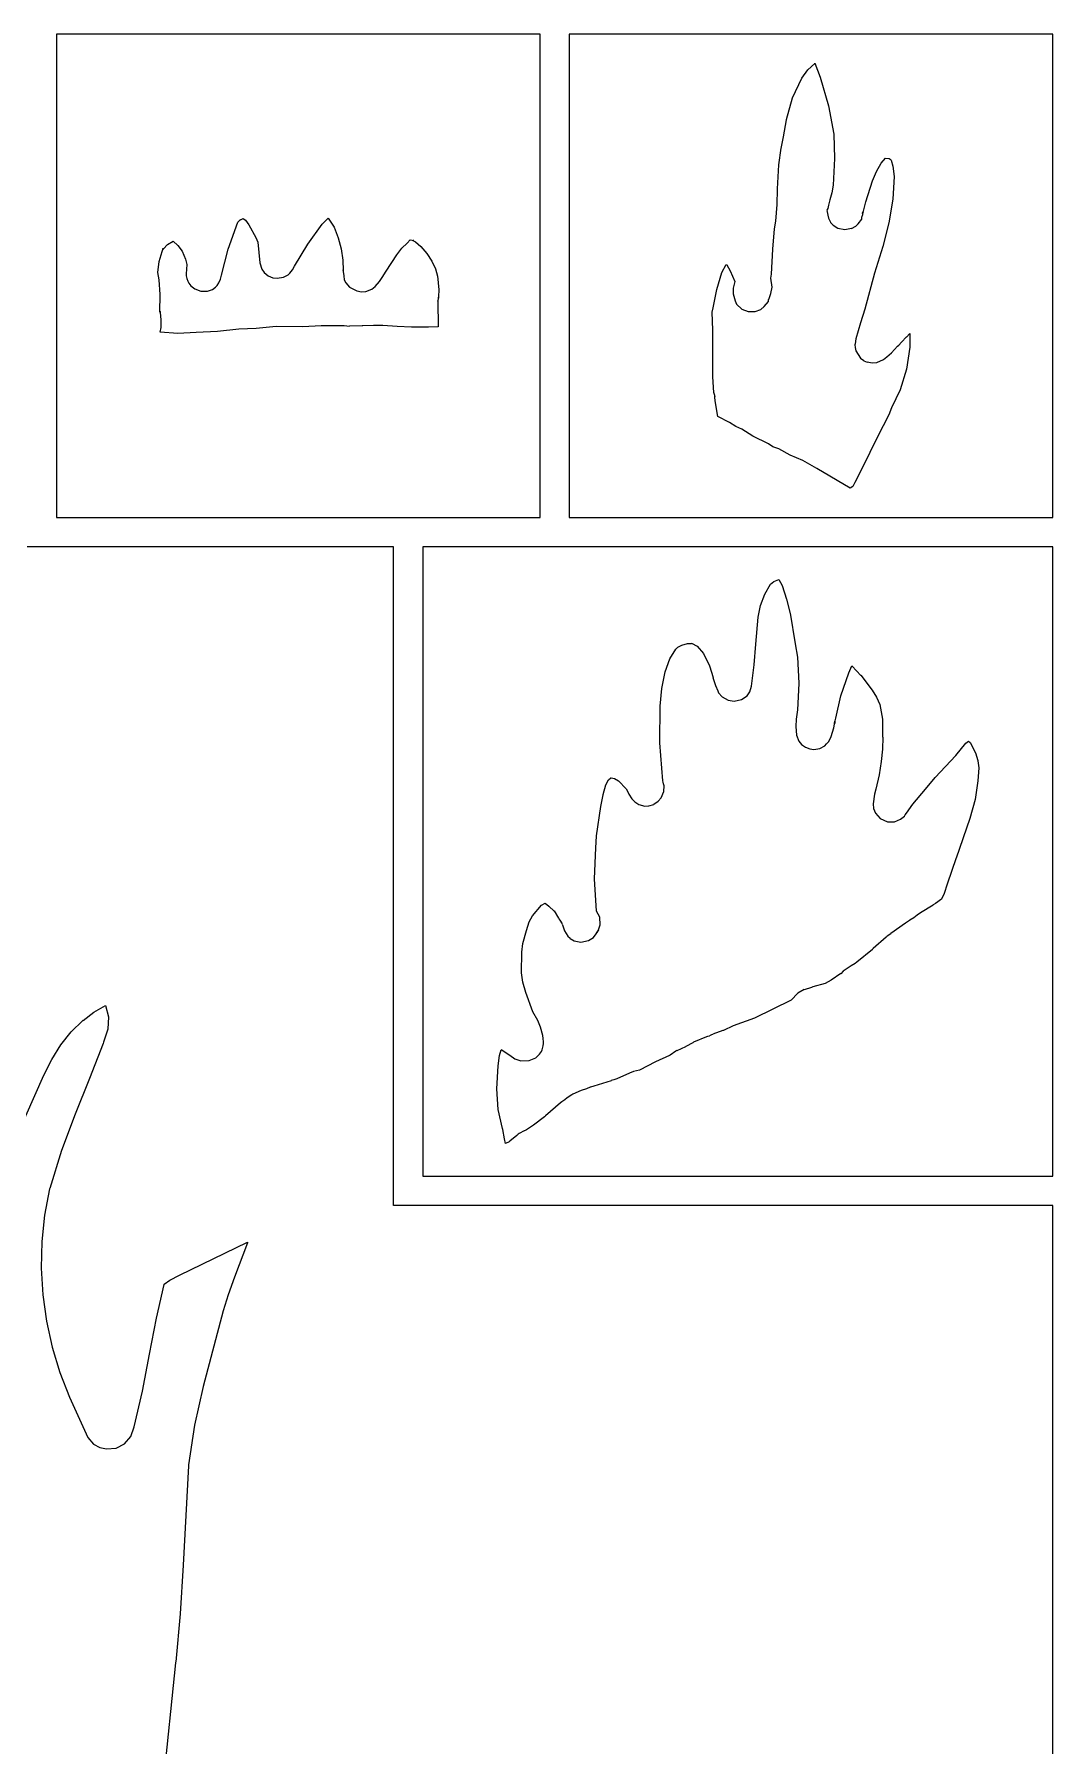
# Model space of a CAD drawing. Extents: x -1 to 318, y 295 to 2998.
# Drawn here: x 178.9 to 318, y 2764.2 to 2998 of the extents above; entities that cross this region are included whole.
import ezdxf

# ---------------------------------------------------------------- set-up
doc = ezdxf.new("R2010")
doc.units = 0

msp = doc.modelspace()

# ---------------------------------------------------------------- linework, layer by layer
at = {"layer": 'Layer 1'}
for p, q in [((247.999, 2998), (181.999, 2998)), ((181.999, 2998), (181.999, 2932)), ((247.999, 2932), (247.999, 2998)), ((317.999, 2998), (251.999, 2998)), ((251.999, 2998), (251.999, 2932)), ((317.999, 2932), (317.999, 2998)), ((283.722, 2992.02), (284.547764, 2993.13125)), ((284.547, 2993.13), (285.532307, 2994.003124)), ((285.533, 2994.03), (285.533, 2994.03)), ((285.533, 2994.03), (286.24076, 2992.15146)), ((285.533, 2994), (285.533265, 2994.026458)), ((282.485, 2989.32), (283.72166, 2992.01875)), ((286.241, 2992.15), (287.39749, 2988.23417)), ((281.629, 2986.33), (282.485191, 2989.31979)), ((287.397, 2988.23), (288.128307, 2984.36709)), ((281.245, 2984), (281.628645, 2986.32833)), ((280.901, 2982.41), (281.244958, 2983.9975)), ((288.129, 2984.37), (288.220017, 2981.0098)), ((280.624, 2980.14), (280.901018, 2982.41541)), ((288.22, 2981.01), (288.040613, 2977.38521)), ((294.591, 2980.4), (295.167182, 2981.087916)), ((295.167, 2981.09), (295.679127, 2981.037083)), ((295.679, 2981.04), (295.679, 2981.04)), ((295.679, 2981.04), (295.959617, 2980.828334)), ((295.96, 2980.82), (296.186483, 2979.973334)), ((280.43, 2976.86), (280.623939, 2980.14083)), ((293.396, 2977.99), (293.92678, 2979.23354)), ((293.927, 2979.24), (294.590521, 2980.40417)), ((296.331, 2978.55), (296.173467, 2975.45438)), ((296.187, 2979.98), (296.331039, 2978.55125)), ((280.362, 2974.74), (280.430262, 2976.85666)), ((287.856, 2976.33), (287.564959, 2975.377501)), ((288.04, 2977.38), (287.855586, 2976.32167)), ((292.499, 2975.11), (293.395936, 2977.99395)), ((280.187, 2972.46), (280.362154, 2974.73541)), ((287.155, 2973.94), (287.393125, 2972.88167)), ((287.275, 2974.21), (287.155144, 2973.945417)), ((287.361, 2974.63), (287.275275, 2974.206667)), ((287.565, 2975.37), (287.361007, 2974.629168)), ((292.109, 2973.65), (292.49926, 2975.10521)), ((296.173, 2975.45), (295.608089, 2972.24855)), ((205.444, 2968.65), (206.73173, 2972.3277)), ((206.732, 2972.33), (207.088129, 2972.673958)), ((207.088, 2972.67), (207.451802, 2972.82875)), ((207.452, 2972.83), (207.775056, 2972.591875)), ((207.775, 2972.6), (208.259187, 2971.965001)), ((208.259, 2971.96), (209.198534, 2970.24021)), ((216.282, 2969.34), (218.26055, 2972.03875)), ((218.26, 2972.04), (219.086822, 2972.886666)), ((219.086, 2972.89), (219.876045, 2971.64646)), ((219.087, 2972.89), (219.086, 2972.89)), ((219.876, 2971.64), (220.445118, 2970.21125)), ((280.016, 2971.4), (280.186391, 2972.45833)), ((287.393, 2972.89), (287.648852, 2972.307917)), ((287.649, 2972.3), (288.014125, 2971.903125)), ((288.014, 2971.91), (288.672018, 2971.513126)), ((288.672, 2971.51), (289.622118, 2971.324792)), ((289.622, 2971.33), (290.523963, 2971.48875)), ((290.524, 2971.48), (291.099733, 2971.7975)), ((291.1, 2971.8), (291.424908, 2972.091041)), ((291.425, 2972.09), (291.911304, 2972.751457)), ((291.911, 2972.75), (291.947777, 2972.988125)), ((291.948, 2972.99), (292.051187, 2973.386875)), ((292.022, 2973.5), (292.027292, 2973.526458)), ((292.079, 2973.55), (292.022644, 2973.497083)), ((292.028, 2973.52), (292.090442, 2973.731666)), ((292.051, 2973.39), (292.082221, 2973.54875)), ((292.09, 2973.6), (292.079152, 2973.547083)), ((292.08, 2973.55), (292.086615, 2973.576458)), ((292.082, 2973.55), (292.08, 2973.55)), ((292.086, 2973.57), (292.089175, 2973.596458)), ((292.09, 2973.73), (292.10905, 2973.650625)), ((295.608, 2972.25), (294.813722, 2968.99563)), ((196.588, 2968.68), (197.147064, 2969.262083)), ((197.147, 2969.26), (197.908205, 2969.736249)), ((197.908, 2969.74), (198.55226, 2969.131459)), ((198.552, 2969.13), (199.119531, 2968.362709)), ((209.199, 2970.24), (209.460408, 2969.578542)), ((209.46, 2969.58), (209.741516, 2966.77542)), ((214.496, 2966.32), (216.28194, 2969.33625)), ((220.446, 2970.21), (220.834937, 2968.67542)), ((229.125, 2968.76), (229.842285, 2969.474374)), ((229.842, 2969.47), (230.258983, 2969.893333)), ((230.259, 2969.9), (230.75721, 2969.820625)), ((230.757, 2969.82), (230.647, 2969.82)), ((230.647, 2969.82), (230.999425, 2969.634792)), ((230.999, 2969.63), (231.720253, 2968.995001)), ((279.786, 2968.65), (280.016452, 2971.40166)), ((195.816, 2965.45), (196.012321, 2966.95812)), ((196.013, 2966.96), (196.528937, 2968.75916)), ((196.49, 2968.57), (196.587631, 2968.675833)), ((196.529, 2968.76), (196.490371, 2968.574792)), ((199.12, 2968.36), (199.605774, 2967.27521)), ((199.605, 2967.28), (199.774333, 2966.539168)), ((204.508, 2965.08), (205.444359, 2968.65187)), ((220.835, 2968.68), (221.083973, 2967.11896)), ((221.083, 2967.12), (221.083, 2967.12)), ((221.083, 2967.12), (221.131683, 2965.74417)), ((226.988, 2965.64), (228.4485, 2967.8625)), ((228.449, 2967.86), (229.124745, 2968.759582)), ((231.721, 2969), (232.556289, 2968.047501)), ((232.556, 2968.04), (233.229628, 2966.98167)), ((233.229, 2966.99), (233.719008, 2965.95813)), ((279.596, 2965.24), (279.786235, 2968.65312)), ((294.814, 2969), (293.66886, 2965.34875)), ((195.988, 2964.45), (195.816815, 2965.45542)), ((196.152, 2962.46), (195.987165, 2964.44437)), ((199.683, 2965.27), (199.683, 2965.27)), ((199.683, 2965.27), (199.69914, 2965.005417)), ((199.775, 2966.54), (199.68319, 2965.27)), ((199.699, 2965), (199.765675, 2964.629584)), ((199.766, 2964.63), (199.895117, 2964.286042)), ((204.147, 2964.02), (204.373748, 2964.522708)), ((204.373, 2964.53), (204.470631, 2964.900416)), ((204.471, 2964.9), (204.51254, 2965.085208)), ((204.513, 2965.08), (204.508, 2965.08)), ((209.742, 2966.77), (209.741, 2966.77)), ((209.741, 2966.77), (210.012991, 2965.923334)), ((210.013, 2965.93), (210.356429, 2965.453751)), ((210.357, 2965.45), (210.892781, 2965.000209)), ((210.893, 2965), (211.52747, 2964.735417)), ((211.527, 2964.74), (212.111199, 2964.660625)), ((212.111, 2964.66), (212.959518, 2964.81875)), ((212.96, 2964.82), (213.626749, 2965.1375)), ((213.626, 2965.13), (213.823379, 2965.341666)), ((213.824, 2965.35), (214.197062, 2965.799791)), ((214.197, 2965.8), (214.495714, 2966.329166)), ((221.132, 2965.74), (221.126708, 2965.819375)), ((221.127, 2965.82), (221.135202, 2965.608334)), ((221.135, 2965.61), (221.194531, 2965.001459)), ((221.195, 2965), (221.277021, 2964.444376)), ((221.277, 2964.45), (221.501631, 2964.026667)), ((226.09, 2964.23), (226.440837, 2964.785624)), ((226.441, 2964.79), (226.988158, 2965.636666)), ((233.719, 2965.95), (234.00422, 2964.971043)), ((234.005, 2964.98), (234.181212, 2963.10146)), ((272.128, 2963.15), (272.830468, 2965.45187)), ((272.83, 2965.45), (273.392239, 2966.56125)), ((273.393, 2966.56), (273.485339, 2966.507083)), ((273.485, 2966.51), (273.961514, 2965.663334)), ((273.961, 2965.66), (274.593618, 2964.20479)), ((279.672, 2963.47), (279.506636, 2964.68708)), ((279.507, 2964.68), (279.5959, 2965.235624)), ((293.669, 2965.35), (292.34307, 2960.45521)), ((293.669, 2965.35), (293.669, 2965.35)), ((196.101, 2960.05), (196.153123, 2962.45771)), ((196.153, 2962.46), (196.152, 2962.46)), ((199.895, 2964.29), (200.044489, 2963.998959)), ((200.045, 2964), (200.329162, 2963.629584)), ((200.329, 2963.63), (200.859753, 2963.206667)), ((200.86, 2963.2), (201.692378, 2962.8825)), ((201.692, 2962.89), (202.596874, 2962.916458)), ((202.597, 2962.91), (203.26613, 2963.148125)), ((203.266, 2963.15), (203.671341, 2963.441041)), ((203.671, 2963.44), (203.908066, 2963.678125)), ((203.908, 2963.68), (204.146389, 2964.023958)), ((221.501, 2964.02), (222.00556, 2963.464376)), ((222.006, 2963.47), (222.999774, 2962.940834)), ((223, 2962.94), (223.61198, 2962.834167)), ((223.612, 2962.83), (224.195935, 2962.856458)), ((224.196, 2962.86), (225.032611, 2963.1775)), ((225.032, 2963.18), (225.494491, 2963.550416)), ((225.495, 2963.55), (226.090841, 2964.237916)), ((234.138, 2962.17), (234.122919, 2961.958334)), ((234.181, 2963.1), (234.138138, 2962.17396)), ((271.616, 2960.64), (272.127439, 2963.15354)), ((274.594, 2964.21), (274.377571, 2963.310418)), ((274.378, 2963.31), (274.383292, 2962.542709)), ((274.383, 2962.54), (274.625623, 2961.587501)), ((279.269, 2961.88), (279.53226, 2962.594374)), ((279.532, 2962.59), (279.672229, 2963.463124)), ((196.122, 2960.13), (196.100569, 2960.050625)), ((196.171, 2959.97), (196.122052, 2960.12875)), ((196.292, 2959), (196.170821, 2959.978957)), ((234.033, 2961.62), (234.039879, 2961.593542)), ((234.154, 2962.07), (234.033086, 2961.620209)), ((234.04, 2961.59), (234.035, 2961.59)), ((234.035, 2961.59), (234.035, 2961.54)), ((234.035, 2961.54), (234.046377, 2961.566458)), ((234.053, 2961.54), (234.036, 2961.54)), ((234.036, 2961.54), (234.072512, 2958.02105)), ((234.046, 2961.56), (234.052085, 2961.533542)), ((234.123, 2961.96), (234.138081, 2962.012917)), ((234.138, 2962.01), (234.15414, 2962.062917)), ((271.493, 2960.03), (271.61656, 2960.638541)), ((271.613, 2957.59), (271.493144, 2960.02416)), ((274.626, 2961.59), (274.812266, 2961.140209)), ((274.812, 2961.14), (275.571882, 2960.452084)), ((275.572, 2960.45), (276.402791, 2960.1325)), ((276.403, 2960.13), (277.383, 2960.13)), ((277.383, 2960.13), (278.142618, 2960.421041)), ((278.143, 2960.42), (278.596231, 2960.790416)), ((278.596, 2960.8), (279.171203, 2961.514374)), ((279.171, 2961.51), (279.212275, 2961.774583)), ((279.212, 2961.77), (279.268356, 2961.875833)), ((292.343, 2960.45), (291.742397, 2958.59792)), ((196.159, 2957.3), (196.273829, 2957.934999)), ((196.274, 2957.94), (196.291992, 2958.99833)), ((206.885, 2957.73), (203.94337, 2957.386042)), ((209.256, 2957.81), (206.88534, 2957.730625)), ((211.973, 2958.1), (209.25573, 2957.808959)), ((215.602, 2958.04), (211.97271, 2958.092917)), ((218.11, 2958.15), (215.60228, 2958.044167)), ((221.247, 2958.15), (218.11, 2958.15)), ((221.985, 2958.1), (221.246549, 2958.152917)), ((223.695, 2958.18), (221.98553, 2958.100625)), ((223.786, 2958.18), (223.695, 2958.18)), ((225.265, 2958.2), (223.78598, 2958.173542)), ((226.53, 2958.23), (225.26582, 2958.203542)), ((228.507, 2958.07), (226.53004, 2958.22875)), ((230.46, 2957.99), (228.50711, 2958.069375)), ((232.791, 2957.99), (230.46, 2957.99)), ((234.073, 2958.02), (232.79162, 2957.993542)), ((271.584, 2951.19), (271.61231, 2957.59291)), ((291.743, 2958.6), (291.110647, 2956.3775)), ((198.562, 2957.12), (196.15906, 2957.305208)), ((201.04, 2957.25), (198.56244, 2957.117708)), ((203.943, 2957.38), (201.03947, 2957.247708)), ((290.991, 2955.58), (291.009256, 2955.209584)), ((291.008, 2955.69), (290.991331, 2955.584167)), ((291.11, 2956.38), (291.007606, 2955.692084)), ((291.01, 2955.21), (291.11795, 2954.733751)), ((295.986, 2954.47), (296.814356, 2955.39604)), ((296.814, 2955.4), (296.798919, 2955.373542)), ((296.799, 2955.37), (296.96447, 2955.52875)), ((296.964, 2955.53), (297.33812, 2955.926874)), ((297.338, 2955.93), (298.034594, 2956.644374)), ((298.035, 2956.64), (298.503206, 2957.142708)), ((298.474, 2955.24), (298.049477, 2952.25021)), ((298.503, 2957.14), (298.474055, 2955.235)), ((291.118, 2954.74), (291.750618, 2953.761043)), ((291.75, 2953.76), (292.210374, 2953.416042)), ((292.211, 2953.41), (292.654441, 2953.224792)), ((292.654, 2953.23), (293.325247, 2953.097708)), ((293.325, 2953.1), (293.990506, 2953.179375)), ((293.991, 2953.18), (293.996, 2953.18)), ((293.996, 2953.18), (294.904393, 2953.550416)), ((294.904, 2953.55), (295.364507, 2953.920416)), ((295.364, 2953.92), (295.985109, 2954.475624)), ((271.743, 2949.05), (271.583986, 2951.19312)), ((298.05, 2952.25), (297.185713, 2949.44542)), ((271.858, 2948.65), (271.7437, 2949.046875)), ((271.885, 2948.47), (271.858012, 2948.655208)), ((271.878, 2948.47), (271.874825, 2948.522917)), ((271.875, 2948.52), (271.885054, 2948.467083)), ((271.88, 2948.44), (271.877354, 2948.466458)), ((271.878, 2948.47), (271.878, 2948.47)), ((271.924, 2947.94), (271.87955, 2948.442708)), ((297.185, 2949.44), (296.00522, 2946.97938)), ((272.258, 2945.77), (271.924096, 2947.93958)), ((273.883, 2944.97), (272.25793, 2945.763749)), ((295.599, 2946.03), (294.07146, 2942.9873)), ((296.006, 2946.98), (295.599309, 2946.027501)), ((274.727, 2944.42), (273.883509, 2944.975624)), ((275.564, 2944.05), (274.726859, 2944.420416)), ((277.031, 2943.12), (275.56495, 2944.04604)), ((275.565, 2944.05), (275.565, 2944.05)), ((279.17, 2942.05), (277.03164, 2943.11627)), ((277.032, 2943.12), (277.032, 2943.12)), ((279.803, 2941.66), (279.169853, 2942.05952)), ((280.586, 2941.35), (279.802834, 2941.656916)), ((282.157, 2940.49), (280.58591, 2941.349895)), ((294.071, 2942.99), (291.95905, 2938.7408)), ((283.857, 2939.77), (282.15705, 2940.489666)), ((285.789, 2938.7), (283.85754, 2939.77156)), ((291.959, 2938.74), (290.97872, 2936.78473)), ((290.362, 2935.98), (285.78868, 2938.69462)), ((290.979, 2936.78), (290.695632, 2936.240251)), ((290.696, 2936.24), (290.362361, 2935.978063)), ((181.999, 2932), (227.999, 2932)), ((227.999, 2932), (247.999, 2932)), ((251.999, 2932), (317.999, 2932)), ((227.999, 2928), (177.999, 2928)), ((227.999, 2838), (227.999, 2928)), ((247.999, 2928), (231.999, 2928)), ((231.999, 2928), (231.999, 2842)), ((317.999, 2928), (247.999, 2928)), ((317.999, 2842), (317.999, 2928)), ((278.679, 2921.5), (279.465605, 2922.87583)), ((279.465, 2922.88), (279.922993, 2923.234541)), ((279.923, 2923.23), (280.59901, 2923.51575)), ((280.599, 2923.52), (280.599, 2923.517354)), ((280.601, 2923.52), (281.051585, 2922.710376)), ((281.051, 2922.71), (281.667743, 2920.84734)), ((278.117, 2919.98), (278.678974, 2921.504)), ((281.668, 2920.84), (282.137106, 2918.89531)), ((277.482, 2914.7), (277.794473, 2918.38829)), ((277.795, 2918.39), (278.116998, 2919.97485)), ((282.137, 2918.9), (282.843437, 2914.74869)), ((265.699, 2912.67), (266.539316, 2914.00614)), ((266.539, 2914.01), (266.791148, 2914.290458)), ((266.791, 2914.29), (267.36197, 2914.533416)), ((267.362, 2914.53), (268.125322, 2914.762833)), ((268.125, 2914.76), (268.661574, 2914.797042)), ((268.662, 2914.8), (269.459189, 2914.421646)), ((269.459, 2914.42), (270.321805, 2913.41194)), ((270.322, 2913.41), (271.117072, 2911.71931)), ((277.244, 2911.85), (277.482125, 2914.7022)), ((282.844, 2914.75), (283.135835, 2912.92438)), ((264.621, 2908.62), (265.098572, 2910.90335)), ((265.098, 2910.91), (265.698074, 2912.67212)), ((271.117, 2911.72), (271.614416, 2910.11663)), ((276.872, 2908.96), (277.244004, 2911.84925)), ((283.135, 2912.92), (283.3128, 2909.37194)), ((289.065, 2907.61), (290.14238, 2910.76118)), ((290.142, 2910.77), (290.557924, 2911.735728)), ((290.558, 2911.73), (290.630496, 2911.690313)), ((290.631, 2911.69), (291.78643, 2910.42794)), ((264.381, 2906.23), (264.621241, 2908.62448)), ((271.614, 2910.12), (271.942877, 2909.01669)), ((271.943, 2909.02), (272.260764, 2908.292397)), ((276.66, 2908.16), (276.871931, 2908.961686)), ((283.313, 2909.37), (283.145254, 2905.6923)), ((291.786, 2910.43), (293.35551, 2908.42446)), ((293.356, 2908.42), (293.944009, 2907.441043)), ((264.372, 2901.21), (264.380731, 2906.22914)), ((272.261, 2908.29), (272.376358, 2908.033354)), ((272.376, 2908.03), (272.88056, 2907.498188)), ((272.881, 2907.5), (273.673426, 2907.03698)), ((273.673, 2907.04), (274.518607, 2906.918292)), ((274.519, 2906.92), (275.52283, 2907.14225)), ((275.523, 2907.14), (276.268859, 2907.640062)), ((276.269, 2907.64), (276.660583, 2908.163874)), ((288.374, 2904.57), (289.064562, 2907.618)), ((293.944, 2907.44), (294.383737, 2906.43194)), ((294.383, 2906.44), (294.749633, 2904.4424)), ((282.988, 2904.43), (282.907831, 2903.45898)), ((283.145, 2905.7), (282.987838, 2904.43529)), ((288.166, 2903.49), (288.228971, 2904.162041)), ((288.229, 2903.87), (288.223973, 2903.830313)), ((288.224, 2903.83), (288.374812, 2904.568187)), ((288.229, 2904.16), (288.229, 2903.87)), ((294.75, 2904.44), (294.777649, 2901.97673)), ((282.908, 2903.46), (283.015685, 2902.24821)), ((283.016, 2902.25), (283.35255, 2901.43773)), ((283.352, 2901.44), (283.710775, 2900.992855)), ((287.131, 2901.06), (287.44215, 2901.372208)), ((287.442, 2901.37), (287.740979, 2902.052624)), ((287.741, 2902.06), (287.913773, 2902.673833)), ((287.741, 2902.06), (287.741, 2902.06)), ((287.914, 2902.67), (288.090212, 2903.246791)), ((288.09, 2903.25), (288.097937, 2903.273813)), ((288.098, 2903.27), (288.165204, 2903.489604)), ((294.778, 2901.98), (294.743975, 2900.35017)), ((306.148, 2901.17), (306.476136, 2901.439875)), ((306.476, 2901.44), (306.729206, 2901.268021)), ((264.778, 2896.03), (264.371865, 2901.21054)), ((283.711, 2900.99), (284.225879, 2900.606355)), ((284.226, 2900.61), (284.815756, 2900.385104)), ((284.816, 2900.38), (285.361835, 2900.313854)), ((285.362, 2900.31), (286.179297, 2900.444937)), ((286.179, 2900.45), (286.88623, 2900.801895)), ((286.886, 2900.8), (287.131268, 2901.059291)), ((294.744, 2900.35), (294.551172, 2898.67254)), ((301.946, 2896.49), (304.76495, 2899.4692)), ((304.765, 2899.46), (306.14787, 2901.16127)), ((306.729, 2901.26), (307.445676, 2899.84184)), ((307.446, 2899.85), (307.760774, 2898.77315)), ((294.286, 2896.82), (293.852534, 2894.87531)), ((294.551, 2898.67), (294.286311, 2896.82586)), ((307.761, 2898.77), (307.891757, 2897.777814)), ((307.892, 2897.78), (307.787093, 2896.02317)), ((256.634, 2894.13), (256.999389, 2895.47673)), ((256.999, 2895.47), (257.33502, 2896.149978)), ((257.335, 2896.15), (257.670756, 2896.42252)), ((257.671, 2896.43), (257.696929, 2896.432646)), ((257.697, 2896.43), (258.176954, 2896.318875)), ((258.177, 2896.32), (258.719924, 2896.018375)), ((258.72, 2896.02), (259.75955, 2894.93256)), ((259.759, 2894.93), (260.078352, 2894.345272)), ((260.079, 2894.35), (260.1425, 2894.207125)), ((264.543, 2893.71), (264.881666, 2894.580478)), ((264.807, 2895.82), (264.778425, 2896.031666)), ((264.848, 2895.59), (264.806725, 2895.822833)), ((264.927, 2895.34), (264.847625, 2895.586062)), ((264.882, 2894.58), (264.927773, 2895.339353)), ((293.853, 2894.88), (293.68454, 2894.192084)), ((298.919, 2892.81), (300.60416, 2894.87639)), ((300.604, 2894.88), (301.94604, 2896.48602)), ((307.787, 2896.02), (307.386607, 2893.46413)), ((255.687, 2888.52), (256.317501, 2892.49933)), ((256.318, 2892.5), (256.634177, 2894.12454)), ((260.142, 2894.2), (260.524322, 2893.541188)), ((260.525, 2893.54), (260.922933, 2893.135188)), ((260.923, 2893.14), (261.498203, 2892.782813)), ((261.498, 2892.78), (262.292807, 2892.565688)), ((262.293, 2892.57), (262.874553, 2892.591167)), ((262.874, 2892.59), (263.546041, 2892.806958)), ((263.546, 2892.81), (264.144222, 2893.220104)), ((264.144, 2893.22), (264.542462, 2893.71477)), ((293.684, 2894.19), (293.475826, 2892.88825)), ((293.476, 2892.89), (293.540558, 2892.220605)), ((293.541, 2892.22), (293.786401, 2891.585001)), ((298.018, 2891.6), (298.919249, 2892.81708)), ((307.386, 2893.46), (306.683876, 2890.8565)), ((293.786, 2891.59), (294.431477, 2890.859751)), ((294.431, 2890.86), (295.45634, 2890.431376)), ((295.457, 2890.43), (296.371611, 2890.422063)), ((296.371, 2890.42), (297.213829, 2890.76925)), ((297.214, 2890.77), (297.738483, 2891.185395)), ((297.739, 2891.18), (297.845971, 2891.354625)), ((297.846, 2891.36), (298.010597, 2891.58225)), ((298.01, 2891.58), (298.017408, 2891.595875)), ((306.684, 2890.86), (304.8017, 2885.47574)), ((255.604, 2886.84), (255.687608, 2888.5201)), ((255.455, 2882.64), (255.603431, 2886.84687)), ((304.802, 2885.48), (303.57312, 2881.90284)), ((255.715, 2878.21), (255.455444, 2882.63912)), ((303.173, 2880.62), (302.819544, 2879.83948)), ((303.573, 2881.9), (303.17303, 2880.61677)), ((246.981, 2877.59), (248.19888, 2879.0161)), ((248.199, 2879.02), (248.685304, 2879.321625)), ((248.686, 2879.32), (249.207758, 2878.891376)), ((249.207, 2878.89), (249.947832, 2878.23648)), ((249.948, 2878.24), (250.527172, 2877.23988)), ((256.152, 2877.38), (255.71438, 2878.210791)), ((299.95, 2877.99), (299.466289, 2877.664563)), ((301.691, 2879.05), (299.95002, 2877.98108)), ((301.981, 2879.25), (301.691096, 2879.056854)), ((302.82, 2879.84), (301.981298, 2879.252626)), ((246.17, 2875.58), (246.507608, 2876.74946)), ((246.508, 2876.75), (246.981868, 2877.59402)), ((250.527, 2877.24), (250.581769, 2877.152688)), ((250.582, 2877.15), (250.688892, 2876.980667)), ((250.689, 2876.98), (251.023433, 2876.461417)), ((251.023, 2876.46), (251.084648, 2876.370042)), ((251.085, 2876.37), (251.340587, 2875.518043)), ((255.762, 2875.27), (255.951441, 2875.627187)), ((255.972, 2875.67), (255.770652, 2875.286355)), ((255.95, 2875.51), (256.206646, 2876.356666)), ((255.951, 2875.63), (255.971637, 2875.667042)), ((256.207, 2876.36), (256.15276, 2877.37864)), ((297.881, 2876.57), (295.87906, 2875.14654)), ((298.421, 2876.95), (297.881489, 2876.569)), ((298.504, 2876.99), (298.420815, 2876.947667)), ((299.027, 2877.29), (298.503999, 2876.98573)), ((299.247, 2877.49), (299.026893, 2877.288917)), ((299.466, 2877.66), (299.246899, 2877.493313)), ((245.508, 2872.63), (245.63156, 2873.79152)), ((245.632, 2873.79), (246.170426, 2875.58123)), ((251.341, 2875.52), (251.803491, 2874.792397)), ((251.803, 2874.8), (252.105418, 2874.508959)), ((252.106, 2874.5), (252.649189, 2874.179855)), ((252.649, 2874.18), (253.573453, 2873.997438)), ((253.573, 2874), (254.62604, 2874.1905)), ((254.626, 2874.19), (255.290103, 2874.631854)), ((255.29, 2874.63), (255.658035, 2875.111541)), ((255.658, 2875.12), (255.744783, 2875.247)), ((255.745, 2875.24), (255.712986, 2875.20825)), ((255.713, 2875.21), (255.761683, 2875.2735)), ((255.771, 2875.28), (255.950387, 2875.507541)), ((295.237, 2874.66), (293.49763, 2873.11219)), ((295.392, 2874.8), (295.236452, 2874.662417)), ((295.879, 2875.14), (295.391691, 2874.793396)), ((245.471, 2869.8), (245.508306, 2872.62839)), ((291.014, 2871.06), (290.462609, 2870.729271)), ((291.243, 2871.25), (291.014136, 2871.0595)), ((293.377, 2873), (291.24261, 2871.24581)), ((293.497, 2873.11), (293.377144, 2873.004167)), ((245.672, 2868.5), (245.470652, 2869.80175)), ((287.729, 2868.79), (286.935251, 2868.345501)), ((289.062, 2869.68), (287.72824, 2868.791001)), ((289.398, 2870.01), (289.06198, 2869.676625)), ((289.514, 2870.1), (289.398377, 2870.012688)), ((290.463, 2870.73), (289.514205, 2870.097647)), ((246.047, 2867.11), (245.671557, 2868.50171)), ((247.026, 2864.47), (246.047572, 2867.1026)), ((283.193, 2867.03), (282.287862, 2866.077501)), ((284.062, 2867.5), (283.19258, 2867.031688)), ((285.084, 2867.8), (284.06245, 2867.490438)), ((285.256, 2867.86), (285.084021, 2867.807083)), ((286.935, 2868.34), (285.25596, 2867.855813)), ((185.619, 2863.3), (187.09643, 2864.42448)), ((187.097, 2864.43), (188.66995, 2865.321645)), ((188.669, 2865.32), (188.669, 2865.32)), ((188.669, 2865.32), (189.104768, 2863.76161)), ((188.67, 2865.32), (188.669, 2865.32)), ((247.677, 2863.28), (247.025861, 2864.47062)), ((282.284, 2866.07), (277.27968, 2863.59086)), ((282.288, 2866.07), (282.284825, 2866.064708)), ((182.594, 2859.94), (183.9992, 2861.73123)), ((183.999, 2861.73), (185.58703, 2863.27516)), ((185.587, 2863.28), (185.619279, 2863.306458)), ((188.996, 2862.08), (188.415769, 2860.30994)), ((189.104, 2863.76), (188.99605, 2862.08254)), ((248.067, 2862.38), (247.677005, 2863.28752)), ((248.367, 2861.23), (248.066698, 2862.373)), ((272.94, 2861.9), (271.602, 2861.392001)), ((273.04, 2861.93), (272.940252, 2861.892958)), ((274.349, 2862.54), (273.03958, 2861.931459)), ((277.28, 2863.59), (274.34895, 2862.54225)), ((181.348, 2857.96), (182.59419, 2859.94437)), ((188.348, 2860.15), (186.50412, 2855.35576)), ((188.416, 2860.31), (188.348002, 2860.140667)), ((242.482, 2858.48), (242.706102, 2859.29227)), ((242.707, 2859.3), (243.85529, 2858.545938)), ((248.178, 2859.03), (248.300502, 2859.291937)), ((248.301, 2859.29), (248.440435, 2859.808583)), ((248.377, 2861.19), (248.366946, 2861.234979)), ((248.386, 2861.13), (248.377004, 2861.188208)), ((248.392, 2861.08), (248.386179, 2861.124979)), ((248.397, 2861.04), (248.391973, 2861.084979)), ((248.406, 2860.95), (248.397004, 2861.037312)), ((248.431, 2860.72), (248.406129, 2860.955479)), ((248.454, 2860.46), (248.430717, 2860.716646)), ((248.44, 2859.81), (248.467517, 2860.122208)), ((248.464, 2860.31), (248.453946, 2860.463458)), ((248.468, 2860.12), (248.464825, 2860.302562)), ((267.861, 2859.69), (266.69631, 2859.155542)), ((267.906, 2859.71), (267.860492, 2859.688833)), ((268.839, 2860.24), (267.90661, 2859.710834)), ((268.959, 2860.3), (268.839144, 2860.247083)), ((270.726, 2861.04), (268.95911, 2860.299168)), ((270.863, 2861.1), (270.725152, 2861.041792)), ((271.118, 2861.16), (270.863207, 2861.091208)), ((271.391, 2861.31), (271.118215, 2861.164479)), ((271.602, 2861.39), (271.391127, 2861.310625)), ((180.236, 2855.83), (181.34778, 2857.95725)), ((242.112, 2853.96), (242.298531, 2857.08473)), ((242.298, 2857.08), (242.48215, 2858.48229)), ((243.855, 2858.54), (244.547149, 2858.029355)), ((244.547, 2858.03), (245.37197, 2857.776)), ((245.372, 2857.78), (246.53643, 2857.822333)), ((246.536, 2857.82), (247.428438, 2858.195708)), ((247.429, 2858.2), (247.932766, 2858.668312)), ((247.933, 2858.66), (248.178533, 2859.02777)), ((263.757, 2857.64), (261.56202, 2856.50758)), ((265.672, 2858.5), (263.75721, 2857.648043)), ((265.753, 2858.54), (265.671508, 2858.500313)), ((265.764, 2858.55), (265.752623, 2858.539417)), ((266.534, 2859.08), (265.764328, 2858.542897)), ((266.696, 2859.16), (266.533811, 2859.085917)), ((176.587, 2847.47), (180.2356, 2855.83082)), ((186.504, 2855.35), (184.53735, 2850.49755)), ((257.726, 2855.06), (255.3519, 2854.332397)), ((258.076, 2855.17), (257.725692, 2855.061521)), ((258.466, 2855.33), (258.076005, 2855.165959)), ((260.212, 2856.07), (258.46575, 2855.331813)), ((260.758, 2856.3), (260.212165, 2856.069813)), ((261.562, 2856.51), (260.758461, 2856.295688)), ((242.274, 2851.12), (242.111811, 2853.95368)), ((251.375, 2852.45), (250.955901, 2852.188063)), ((251.683, 2852.73), (251.375555, 2852.454834)), ((252.357, 2853.14), (251.683107, 2852.727251)), ((252.495, 2853.2), (252.357152, 2853.139146)), ((253.607, 2853.7), (252.49443, 2853.20523)), ((254.344, 2853.93), (253.606607, 2853.697167)), ((254.839, 2854.16), (254.344494, 2853.935104)), ((254.909, 2854.19), (254.838621, 2854.152958)), ((255.352, 2854.33), (254.909617, 2854.192417)), ((184.538, 2850.5), (182.65311, 2845.51526)), ((242.883, 2848.53), (242.273665, 2851.12027)), ((248.616, 2850.13), (247.10655, 2848.98171)), ((248.753, 2850.26), (248.615681, 2850.138292)), ((250.779, 2852.04), (248.75309, 2850.25936)), ((250.956, 2852.19), (250.778729, 2852.033896)), ((242.912, 2848.4), (242.88369, 2848.534937)), ((243.161, 2847.11), (242.911763, 2848.39587)), ((244.816, 2847.59), (243.868793, 2846.796251)), ((245.035, 2847.77), (244.81619, 2847.587438)), ((245.164, 2847.84), (245.034883, 2847.771208)), ((245.827, 2848.19), (245.163955, 2847.84075)), ((245.9, 2848.23), (245.826711, 2848.190313)), ((246.156, 2848.35), (245.899619, 2848.230938)), ((247.106, 2848.99), (246.156147, 2848.355001)), ((182.653, 2845.51), (181.05518, 2840.32417)), ((243.306, 2846.47), (243.161273, 2847.107645)), ((243.769, 2846.71), (243.305451, 2846.471875)), ((243.869, 2846.8), (243.769517, 2846.715333)), ((231.999, 2842), (317.999, 2842)), ((181.041, 2840.27), (180.35864, 2836.68755)), ((181.055, 2840.33), (181.040713, 2840.274438)), ((180.358, 2836.69), (179.977794, 2833.07315)), ((317.999, 2838), (227.999, 2838)), ((317.999, 2529.49), (317.999, 2838)), ((179.978, 2833.07), (179.894656, 2829.43728)), ((198.778, 2828.51), (208.08127, 2833.00262)), ((208.059, 2832.92), (206.29529, 2828.20513)), ((208.082, 2833), (208.059775, 2832.920625)), ((179.895, 2829.44), (180.104285, 2825.81257)), ((195.638, 2822.62), (196.67702, 2827.23962)), ((196.677, 2827.24), (196.683085, 2827.269104)), ((196.683, 2827.27), (197.435739, 2827.817687)), ((197.436, 2827.82), (198.77849, 2828.513207)), ((206.296, 2828.21), (205.40753, 2825.80494)), ((180.104, 2825.81), (180.600622, 2822.21432)), ((205.407, 2825.8), (204.727022, 2823.60661)), ((180.601, 2822.22), (181.380197, 2818.67194)), ((194.701, 2817.7), (195.638418, 2822.62654)), ((204.727, 2823.61), (201.9965, 2813.2966)), ((181.38, 2818.67), (182.43701, 2815.19603)), ((193.727, 2812.65), (194.699078, 2817.68237)), ((194.699, 2817.68), (194.700852, 2817.693229)), ((182.437, 2815.2), (183.76706, 2811.81863)), ((192.59, 2807.76), (193.72691, 2812.64685)), ((201.997, 2813.3), (200.83786, 2808.00834)), ((183.767, 2811.81), (183.770969, 2811.807354)), ((183.771, 2811.81), (186.28031, 2806.32255)), ((200.838, 2808.01), (199.997684, 2802.59399)), ((186.28, 2806.32), (187.043057, 2805.420418)), ((191.265, 2805.46), (192.131245, 2806.446895)), ((192.131, 2806.45), (192.589522, 2807.76233)), ((187.043, 2805.42), (187.914007, 2804.951688)), ((187.914, 2804.96), (188.808291, 2804.750979)), ((188.809, 2804.75), (188.811, 2804.75)), ((188.811, 2804.75), (190.11645, 2804.874354)), ((190.116, 2804.87), (191.26482, 2805.462666)), ((199.986, 2802.45), (199.288559, 2788.8822)), ((199.997, 2802.59), (199.985358, 2802.449771)), ((199.288, 2788.88), (198.859905, 2782.2469)), ((198.86, 2782.25), (198.254899, 2775.66188)), ((198.245, 2775.56), (196.32915, 2756.8169)), ((198.248, 2775.59), (198.24509, 2775.555604)), ((198.255, 2775.66), (198.247856, 2775.588563))]:
    msp.add_line(p, q, dxfattribs=at)

doc.saveas('drawing.dxf')
